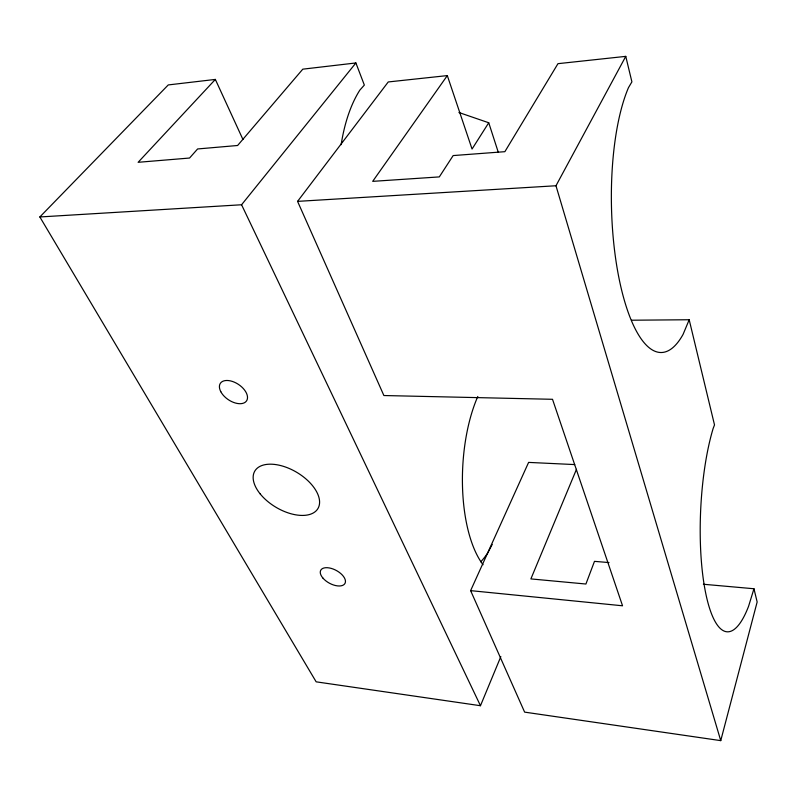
<?xml version="1.0" encoding="UTF-8"?>
<svg xmlns="http://www.w3.org/2000/svg" width="797" height="797" viewBox="0 0 797 797"><rect width="100%" height="100%" fill="white"/><g stroke="black" fill="none" stroke-linecap="round" stroke-linejoin="round"><path stroke-width="1.2" d="M574.737 464.581L528.61 462.399L470.619 590.637L524.625 712.129L720.747 740.632L757.15 601.984L753.962 588.754L703.392 584.251M753.962 588.754L748.602 606.208A119.909 32.069 -87.4 0 1 705.494 592.141A119.909 32.069 -87.4 0 1 713.136 428.497L714.51 424.921L689.186 319.746L631.503 320.215M242.965 139.545L215.349 79.421L168.267 84.93L39.85 216.963L316.16 681.833L480.471 705.714L500.835 656.589M576.47 469.323L530.882 578.911L585.915 584.022L594.482 561.357L608.998 562.572M689.186 319.746L683.089 334.351A145.901 46.395 88.6 0 1 620.255 284.2A145.901 46.395 88.6 0 1 628.484 87.63L631.901 81.872L625.765 56.368L557.97 63.67L504.87 151.679L453.154 155.574L439.316 176.904L372.687 181.357L447.316 75.595L472.053 149.039L488.74 122.758L458.933 112.516M492.217 544.411L487.764 552.899A105.423 47.79 -87.1 0 1 480.76 561.805M720.747 740.632L555.977 185.751L625.765 56.368M470.619 590.637L622.547 605.79L552.51 399.297L383.885 395.531L297.57 201.372L388.249 81.952L447.316 75.595M39.85 216.963L241.571 204.759L355.89 62.953L364.349 85.08L359.855 90.111A128.337 62.604 86.2 0 0 341.136 144.675M215.349 79.421L138.14 162.299L189.556 158.035L197.606 148.959L237.616 145.492L302.79 69.17L355.89 62.953M297.57 201.372L555.977 185.751M241.571 204.759L480.471 705.714M488.74 122.758L498.274 152.257M483.052 564.744A107.326 45.349 -87.3 0 1 477.792 396.488M260.27 494.01A36.712 20.333 30.7 0 0 317.216 509.612A36.712 20.333 30.7 0 0 281.6 465.807A36.712 20.333 30.7 0 0 260.27 494.01M322.845 577.994A13.788 7.233 28.5 0 0 344.493 584.121A13.788 7.233 28.5 0 0 331.263 568.4A13.788 7.233 28.5 0 0 322.845 577.994M220.809 391.706A15.761 9.165 33.8 0 0 245.097 402.336A15.761 9.165 33.8 0 0 234.457 382.221A15.761 9.165 33.8 0 0 220.809 391.706"/></g></svg>
